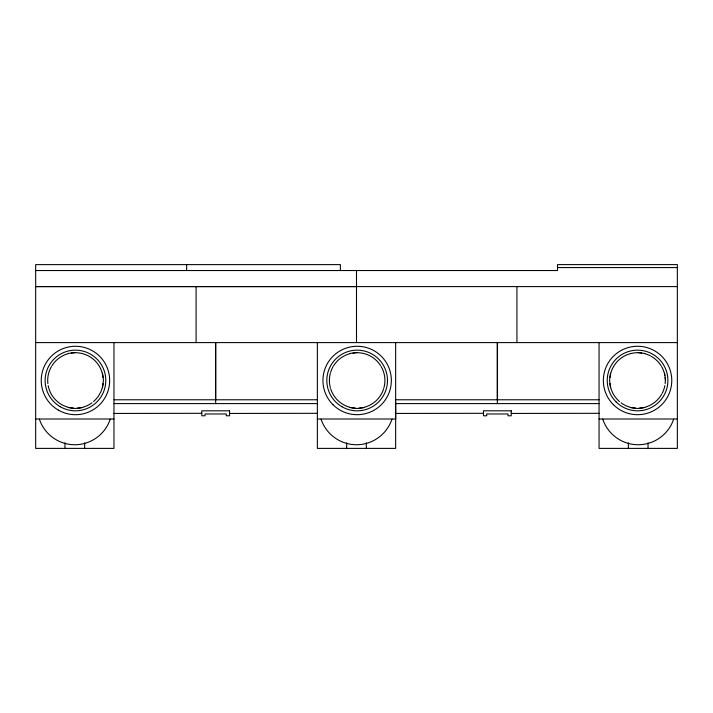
<?xml version="1.0" encoding="UTF-8"?>
<svg xmlns="http://www.w3.org/2000/svg" width="713" height="713" viewBox="0 0 713 713"><rect width="100%" height="100%" fill="white"/><g stroke="black" fill="none" stroke-linecap="round" stroke-linejoin="round"><path stroke-width="1.07" d="M102.494 387.729L103.447 380.484L102.494 373.238M610.524 373.238L609.57 380.484L610.524 387.729M68.207 353.443L75.453 352.489M349.905 353.443L357.151 352.489M82.699 407.524L75.453 408.478L68.207 407.524M364.396 407.524L357.151 408.478L349.905 407.524M644.81 407.524L637.565 408.478L630.319 407.524M557.521 267.571L677.35 267.571M35.668 270.53L557.521 270.53L557.521 264.612L677.35 264.612L677.35 448.388L599.054 448.388L599.054 342.596M35.668 286.581L356.509 286.581M35.668 286.599L677.35 286.599M35.668 342.596L677.35 342.596M113.964 399.779L317.365 399.779M395.653 399.779L599.054 399.779M113.964 403.603L317.365 403.603M395.653 403.603L599.054 403.603M113.964 413.442L201.77 413.308M229.559 413.442L317.365 413.308M395.653 413.442L483.459 413.308M511.248 413.442L599.054 413.308M35.668 419.003L113.964 419.003M317.365 419.003L395.653 419.003M599.054 419.003L677.35 419.003M637.565 352.489L644.81 353.443M664.605 373.238L665.559 380.484M648.037 442.835L648.037 448.388M628.367 442.835L628.367 448.388M516.934 286.599L516.934 342.596M497.496 342.596L497.496 399.806M497.353 399.779L497.353 403.603M497.219 342.596L497.219 399.806M395.679 402.007L395.679 419.003M395.653 342.596L395.653 448.388L317.365 448.388L317.365 342.596M366.348 442.835L366.348 448.388M356.509 270.53L356.509 342.596M346.678 442.835L346.678 448.388M340.386 270.53L340.386 264.612L35.668 264.612L35.668 448.388L113.964 448.388L113.964 342.596M215.798 342.596L215.798 399.806M215.665 399.779L215.665 403.603M215.531 342.596L215.531 399.806M196.093 286.599L196.093 342.596M186.637 264.612L186.637 270.53M84.651 442.835L84.651 448.388M64.981 442.835L64.981 448.388M664.846 385.653A27.771 27.771 0 0 1 662.11 393.46M661.611 394.369A27.771 27.771 0 0 1 644.748 407.301M643.75 407.551A27.771 27.771 0 0 1 639.632 408.175M635.497 408.175A27.771 27.771 0 0 1 631.379 407.551M630.372 407.301A27.771 27.771 0 0 1 621.076 402.827M619.445 401.526A27.771 27.771 0 0 1 609.971 383.585M609.971 377.373A27.771 27.771 0 0 1 641.709 353.024M644.748 353.657A27.771 27.771 0 0 1 650.541 355.939M651.45 356.438A27.771 27.771 0 0 1 661.076 365.716M661.611 366.598A27.771 27.771 0 0 1 664.846 375.314M665.158 377.373A27.771 27.771 0 0 1 665.158 383.585M673.66 419.128A37.352 37.352 0 0 1 602.743 419.128M110.274 419.128A37.352 37.352 0 0 1 39.358 419.128M381.197 366.598A27.771 27.771 0 0 1 383.968 387.667M383.683 388.656A27.771 27.771 0 0 1 364.334 407.301M363.336 407.551A27.771 27.771 0 0 1 359.218 408.175M355.083 408.175A27.771 27.771 0 0 1 350.965 407.551M349.958 407.301A27.771 27.771 0 0 1 330.618 388.656M330.324 387.667A27.771 27.771 0 0 1 330.324 373.291M330.618 372.302A27.771 27.771 0 0 1 333.105 366.598M333.631 365.716A27.771 27.771 0 0 1 349.958 353.657M353.006 353.024A27.771 27.771 0 0 1 380.662 365.716M391.972 419.128A37.352 37.352 0 0 1 321.055 419.128M103.046 383.585A27.771 27.771 0 0 1 93.572 401.526M91.941 402.827A27.771 27.771 0 0 1 82.646 407.301M81.638 407.551A27.771 27.771 0 0 1 77.521 408.175M73.386 408.175A27.771 27.771 0 0 1 48.172 385.653M47.86 383.585A27.771 27.771 0 0 1 51.407 366.598M51.942 365.716A27.771 27.771 0 0 1 68.27 353.657M71.318 353.024A27.771 27.771 0 0 1 103.046 377.373M229.533 410.813L201.788 410.813L201.788 415.795L205.023 415.795L205.023 413.986L226.306 413.986L226.306 415.795L229.533 415.795L229.533 410.813M511.23 410.813L483.485 410.813L483.485 415.795L486.712 415.795L486.712 413.986L507.995 413.986L507.995 415.795L511.23 415.795L511.23 410.813M613.376 404.672A34.206 34.206 0 0 0 670.603 389.334A34.206 34.206 0 0 0 628.706 347.436A34.206 34.206 0 0 0 613.376 404.672M616.112 401.927A30.329 30.329 0 0 0 666.86 388.335A30.329 30.329 0 0 0 629.713 351.188A30.329 30.329 0 0 0 616.112 401.927M332.962 404.672A34.206 34.206 0 0 0 390.189 389.334A34.206 34.206 0 0 0 348.292 347.436A34.206 34.206 0 0 0 332.962 404.672M341.982 406.749A30.329 30.329 0 0 0 387.48 380.484A30.329 30.329 0 0 0 341.982 354.218A30.329 30.329 0 0 0 341.982 406.749M58.35 410.109A34.206 34.206 0 0 0 109.668 380.484A34.206 34.206 0 0 0 58.35 350.858A34.206 34.206 0 0 0 58.35 410.109M60.293 406.749A30.329 30.329 0 0 0 105.791 380.484A30.329 30.329 0 0 0 60.293 354.218A30.329 30.329 0 0 0 60.293 406.749"/></g></svg>
